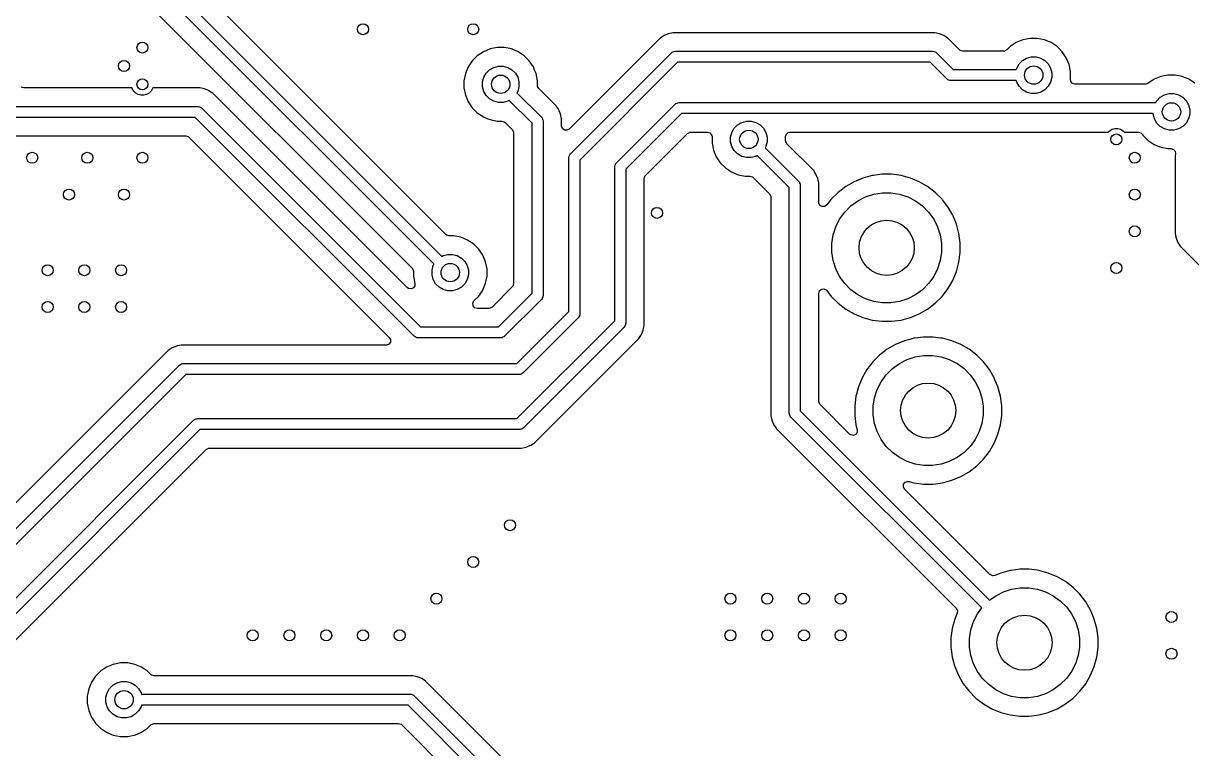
# Model space of a CAD drawing. Extents: x 103 to 241, y -131 to -73.
# Drawn here: x 182.76 to 214.55, y -118.08 to -98.34 of the extents above; entities that cross this region are included whole.
import ezdxf

# ---------------------------------------------------------------- set-up
doc = ezdxf.new("R2010")
doc.units = 0
doc.layers.add('BLACK', color=7, linetype='CONTINUOUS')

msp = doc.modelspace()

# ---------------------------------------------------------------- linework, layer by layer
at = {"layer": 'BLACK', "linetype": 'CONTINUOUS'}
for p, q in [((193.93446, -104.896592), (181.393934, -92.356066)), ((181.65, -92.187868), (194.146592, -104.68446)), ((180.994727, -92.664674), (193.338181, -105.008127)), ((194.258127, -104.088181), (186.08374, -95.913794)), ((200.085324, -98.744728), (197.612181, -101.217872)), ((200.085331, -98.744722), (200.085324, -98.744728)), ((200.19187, -98.673535), (200.085331, -98.744722)), ((200.310255, -98.624499), (200.19187, -98.673535)), ((200.310261, -98.624497), (200.310255, -98.624499)), ((200.435929, -98.5995), (200.310261, -98.624497)), ((200.435931, -98.5995), (200.435929, -98.5995)), ((207.564069, -98.5995), (200.435931, -98.5995)), ((207.564071, -98.5995), (207.564069, -98.5995)), ((207.689738, -98.624497), (207.564071, -98.5995)), ((207.689744, -98.624499), (207.689738, -98.624497)), ((207.808127, -98.673535), (207.689744, -98.624499)), ((207.914669, -98.744723), (207.808127, -98.673535)), ((207.914673, -98.744726), (207.914669, -98.744723)), ((207.914674, -98.744727), (207.914673, -98.744726)), ((208.233127, -99.063181), (207.914674, -98.744727)), ((209.95816, -98.78795), (209.776092, -98.863364)), ((209.95817, -98.787947), (209.95816, -98.78795)), ((210.151457, -98.7495), (209.95817, -98.787947)), ((210.151459, -98.7495), (210.151457, -98.7495)), ((210.348541, -98.7495), (210.151459, -98.7495)), ((210.348543, -98.7495), (210.348541, -98.7495)), ((210.541829, -98.787947), (210.348543, -98.7495)), ((210.541839, -98.78795), (210.541829, -98.787947)), ((210.723907, -98.863364), (210.541839, -98.78795)), ((195.276079, -99.113371), (195.112218, -99.22286)), ((195.276092, -99.113364), (195.276079, -99.113371)), ((195.45816, -99.03795), (195.276092, -99.113364)), ((195.45817, -99.037947), (195.45816, -99.03795)), ((195.651457, -98.9995), (195.45817, -99.037947)), ((195.651459, -98.9995), (195.651457, -98.9995)), ((195.848541, -98.9995), (195.651459, -98.9995)), ((195.848543, -98.9995), (195.848541, -98.9995)), ((196.041829, -99.037947), (195.848543, -98.9995)), ((196.041839, -99.03795), (196.041829, -99.037947)), ((196.223907, -99.113364), (196.041839, -99.03795)), ((196.22392, -99.113371), (196.223907, -99.113364)), ((196.387781, -99.22286), (196.22392, -99.113371)), ((197.643934, -101.893934), (200.393934, -99.143934)), ((200.393934, -99.143934), (200.416664, -99.125279)), ((200.416664, -99.125279), (200.454899, -99.109442)), ((200.454899, -99.109442), (200.470736, -99.102882)), ((200.470736, -99.102882), (200.5, -99.1)), ((200.5, -99.1), (207.5, -99.1)), ((207.5, -99.1), (207.529264, -99.102882)), ((207.529264, -99.102882), (207.545755, -99.109713)), ((207.545755, -99.109713), (207.583335, -99.125279)), ((207.583335, -99.125279), (207.606066, -99.143934)), ((207.606066, -99.143934), (208.062132, -99.6)), ((208.253769, -99.079815), (208.233127, -99.063181)), ((208.320808, -99.0995), (208.253769, -99.079815)), ((209.434217, -99.0995), (208.320808, -99.0995)), ((209.460576, -99.096666), (209.434217, -99.0995)), ((209.521896, -99.063182), (209.460576, -99.096666)), ((209.58592, -98.999159), (209.521896, -99.063182)), ((209.612219, -98.972859), (209.58592, -98.999159)), ((209.776079, -98.863371), (209.612219, -98.972859)), ((209.776092, -98.863364), (209.776079, -98.863371)), ((210.72392, -98.863371), (210.723907, -98.863364)), ((210.887781, -98.97286), (210.72392, -98.863371)), ((210.887785, -98.972863), (210.887781, -98.97286)), ((211.027136, -99.112214), (210.887785, -98.972863)), ((211.027139, -99.112218), (211.027136, -99.112214)), ((211.136628, -99.276079), (211.027139, -99.112218)), ((194.97286, -99.362218), (194.863371, -99.526079)), ((194.972863, -99.362214), (194.97286, -99.362218)), ((195.112214, -99.222863), (194.972863, -99.362214)), ((195.112218, -99.22286), (195.112214, -99.222863)), ((196.387785, -99.222863), (196.387781, -99.22286)), ((196.527136, -99.362214), (196.387785, -99.222863)), ((196.527139, -99.362218), (196.527136, -99.362214)), ((196.636628, -99.526079), (196.527139, -99.362218)), ((200.562132, -99.4), (197.9, -102.062132)), ((207.437868, -99.4), (200.562132, -99.4)), ((207.893934, -99.856066), (207.437868, -99.4)), ((209.78806, -99.558658), (209.853323, -99.445619)), ((209.853323, -99.445619), (209.945619, -99.353323)), ((209.945619, -99.353323), (210.058658, -99.28806)), ((210.058658, -99.28806), (210.184737, -99.254278)), ((210.184737, -99.254278), (210.315263, -99.254278)), ((210.315263, -99.254278), (210.441342, -99.28806)), ((210.441342, -99.28806), (210.554381, -99.353323)), ((210.554381, -99.353323), (210.646677, -99.445619)), ((210.646677, -99.445619), (210.71194, -99.558658)), ((211.136635, -99.276092), (211.136628, -99.276079)), ((211.212049, -99.45816), (211.136635, -99.276092)), ((211.212051, -99.458165), (211.212049, -99.45816)), ((211.212051, -99.458169), (211.212051, -99.458165)), ((211.212052, -99.45817), (211.212051, -99.458169)), ((211.2505, -99.651456), (211.212052, -99.45817)), ((194.787947, -99.70817), (194.7495, -99.901456)), ((194.78795, -99.70816), (194.787947, -99.70817)), ((194.863364, -99.526092), (194.78795, -99.70816)), ((194.863371, -99.526079), (194.863364, -99.526092)), ((195.254278, -99.934737), (195.28806, -99.808658)), ((195.28806, -99.808658), (195.353323, -99.695619)), ((195.353323, -99.695619), (195.445619, -99.603323)), ((195.445619, -99.603323), (195.558658, -99.53806)), ((195.558658, -99.53806), (195.684737, -99.504278)), ((195.684737, -99.504278), (195.815263, -99.504278)), ((195.815263, -99.504278), (195.941342, -99.53806)), ((195.941342, -99.53806), (196.054381, -99.603323)), ((196.054381, -99.603323), (196.146677, -99.695619)), ((196.146677, -99.695619), (196.21194, -99.808658)), ((196.21194, -99.808658), (196.245722, -99.934737)), ((196.636635, -99.526092), (196.636628, -99.526079)), ((196.671788, -99.610961), (196.636635, -99.526092)), ((196.712051, -99.708165), (196.671788, -99.610961)), ((196.712051, -99.708169), (196.712051, -99.708165)), ((196.712052, -99.70817), (196.712051, -99.708169)), ((196.7505, -99.901456), (196.712052, -99.70817)), ((208.062132, -99.6), (209.776983, -99.6)), ((209.776983, -99.6), (209.78806, -99.558658)), ((210.71194, -99.558658), (210.745722, -99.684737)), ((210.745722, -99.684737), (210.745722, -99.815263)), ((211.2505, -99.848543), (211.2505, -99.651456)), ((213.70816, -99.78795), (213.526092, -99.863364)), ((213.70817, -99.787947), (213.70816, -99.78795)), ((213.901457, -99.7495), (213.70817, -99.787947)), ((213.901459, -99.7495), (213.901457, -99.7495)), ((214.098541, -99.7495), (213.901459, -99.7495)), ((214.098543, -99.7495), (214.098541, -99.7495)), ((214.291829, -99.787947), (214.098543, -99.7495)), ((214.291839, -99.78795), (214.291829, -99.787947)), ((214.473907, -99.863364), (214.291839, -99.78795)), ((182.770192, -100.0995), (182.703153, -100.079815)), ((185.718735, -100.0995), (182.770192, -100.0995)), ((185.722836, -100.114805), (185.718735, -100.0995)), ((185.761994, -100.182628), (185.722836, -100.114805)), ((186.277164, -100.114805), (186.238006, -100.182628)), ((186.281265, -100.0995), (186.277164, -100.114805)), ((187.564069, -100.0995), (186.281265, -100.0995)), ((187.564071, -100.0995), (187.564069, -100.0995)), ((187.689738, -100.124497), (187.564071, -100.0995)), ((187.689744, -100.124499), (187.689738, -100.124497)), ((187.800039, -100.170185), (187.689744, -100.124499)), ((194.7495, -100.098543), (194.749499, -100.098543)), ((194.749499, -100.098543), (194.787947, -100.291829)), ((194.7495, -99.901456), (194.7495, -99.901459)), ((194.7495, -99.901459), (194.7495, -100.098541)), ((194.7495, -100.098541), (194.7495, -100.098543)), ((195.254278, -100.065263), (195.254278, -99.934737)), ((195.28806, -100.191342), (195.254278, -100.065263)), ((196.245722, -100.065263), (196.21194, -100.191342)), ((196.245722, -99.934737), (196.245722, -100.065263)), ((196.7505, -100.029191), (196.7505, -99.901456)), ((196.753334, -100.055549), (196.7505, -100.029191)), ((196.786819, -100.116872), (196.753334, -100.055549)), ((197.255272, -100.585325), (196.786819, -100.116872)), ((207.916665, -99.874721), (207.893934, -99.856066)), ((207.941952, -99.885195), (207.916665, -99.874721)), ((207.970736, -99.897118), (207.941952, -99.885195)), ((208, -99.9), (207.970736, -99.897118)), ((209.776983, -99.9), (208, -99.9)), ((209.78806, -99.941342), (209.776983, -99.9)), ((209.853323, -100.054381), (209.78806, -99.941342)), ((209.945619, -100.146677), (209.853323, -100.054381)), ((210.646677, -100.054381), (210.554381, -100.146677)), ((210.71194, -99.941342), (210.646677, -100.054381)), ((210.745722, -99.815263), (210.71194, -99.941342)), ((211.249028, -99.856853), (211.250149, -99.850308)), ((211.258972, -99.926011), (211.249028, -99.856853)), ((211.250149, -99.850308), (211.2505, -99.848543)), ((211.304727, -99.978815), (211.258972, -99.926011)), ((211.371766, -99.9985), (211.304727, -99.978815)), ((213.286608, -99.9985), (211.371766, -99.9985)), ((213.300945, -99.997668), (213.286608, -99.9985)), ((213.355883, -99.974345), (213.300945, -99.997668)), ((213.357153, -99.976245), (213.355883, -99.974345)), ((213.526079, -99.863371), (213.357153, -99.976245)), ((213.526092, -99.863364), (213.526079, -99.863371)), ((214.47392, -99.863371), (214.473907, -99.863364)), ((214.637781, -99.97286), (214.47392, -99.863371)), ((185.817372, -100.238006), (185.761994, -100.182628)), ((185.885195, -100.277164), (185.817372, -100.238006)), ((185.960842, -100.297433), (185.885195, -100.277164)), ((186.039158, -100.297433), (185.960842, -100.297433)), ((186.114805, -100.277164), (186.039158, -100.297433)), ((186.182628, -100.238006), (186.114805, -100.277164)), ((186.238006, -100.182628), (186.182628, -100.238006)), ((187.808127, -100.173535), (187.800039, -100.170185)), ((187.882141, -100.222989), (187.808127, -100.173535)), ((187.914673, -100.244726), (187.882141, -100.222989)), ((187.914674, -100.244727), (187.914673, -100.244726)), ((193.20493, -105.534984), (187.914674, -100.244727)), ((194.787947, -100.291829), (194.78795, -100.291839)), ((194.78795, -100.291839), (194.863364, -100.473907)), ((195.353323, -100.304381), (195.28806, -100.191342)), ((195.445619, -100.396677), (195.353323, -100.304381)), ((195.558658, -100.46194), (195.445619, -100.396677)), ((195.978407, -100.440539), (195.941342, -100.46194)), ((196.6, -101.062132), (195.978407, -100.440539)), ((196.21194, -100.191342), (196.190539, -100.228407)), ((196.190539, -100.228407), (196.856066, -100.893934)), ((210.058658, -100.21194), (209.945619, -100.146677)), ((210.184737, -100.245722), (210.058658, -100.21194)), ((210.315263, -100.245722), (210.184737, -100.245722)), ((210.441342, -100.21194), (210.315263, -100.245722)), ((210.554381, -100.146677), (210.441342, -100.21194)), ((213.572504, -100.499), (213.603323, -100.445619)), ((213.603323, -100.445619), (213.695619, -100.353323)), ((213.695619, -100.353323), (213.808658, -100.28806)), ((213.808658, -100.28806), (213.934737, -100.254278)), ((213.934737, -100.254278), (214.065263, -100.254278)), ((214.065263, -100.254278), (214.191342, -100.28806)), ((214.191342, -100.28806), (214.304381, -100.353323)), ((214.304381, -100.353323), (214.396677, -100.445619)), ((214.396677, -100.445619), (214.46194, -100.558658)), ((159, -100.6), (187.5, -100.6)), ((187.5, -100.6), (187.529264, -100.602882)), ((187.529264, -100.602882), (187.551661, -100.612159)), ((187.551661, -100.612159), (187.583335, -100.625279)), ((187.583335, -100.625279), (187.606066, -100.643934)), ((187.606066, -100.643934), (193.562132, -106.6)), ((194.863364, -100.473907), (194.863371, -100.47392)), ((194.863371, -100.47392), (194.97286, -100.637781)), ((194.97286, -100.637781), (194.972863, -100.637785)), ((194.972863, -100.637785), (195.112214, -100.777136)), ((195.684737, -100.495722), (195.558658, -100.46194)), ((195.815263, -100.495722), (195.684737, -100.495722)), ((195.941342, -100.46194), (195.815263, -100.495722)), ((197.255278, -100.585332), (197.255272, -100.585325)), ((197.319254, -100.681081), (197.255278, -100.585332)), ((197.326466, -100.691874), (197.319254, -100.681081)), ((197.336039, -100.714985), (197.326466, -100.691874)), ((197.339301, -100.722861), (197.336039, -100.714985)), ((197.371918, -100.801607), (197.339301, -100.722861)), ((198.893934, -102.143934), (200.494934, -100.542934)), ((200.494934, -100.542934), (200.517665, -100.524279)), ((200.517665, -100.524279), (200.549339, -100.511159)), ((200.549339, -100.511159), (200.571736, -100.501882)), ((200.571736, -100.501882), (200.601, -100.499)), ((200.601, -100.499), (213.572504, -100.499)), ((214.46194, -100.558658), (214.495722, -100.684737)), ((214.495722, -100.684737), (214.495722, -100.815263)), ((187.437868, -100.9), (159.062132, -100.9)), ((193.393934, -106.856066), (187.437868, -100.9)), ((195.112214, -100.777136), (195.112218, -100.777139)), ((195.112218, -100.777139), (195.276079, -100.886628)), ((195.276079, -100.886628), (195.276092, -100.886635)), ((195.276092, -100.886635), (195.395105, -100.935931)), ((195.395105, -100.935931), (195.458165, -100.962051)), ((195.458165, -100.962051), (195.458169, -100.962051)), ((195.458169, -100.962051), (195.45817, -100.962052)), ((195.45817, -100.962052), (195.651456, -101.0005)), ((195.651456, -101.0005), (195.651459, -101.0005)), ((195.651459, -101.0005), (195.779192, -101.0005)), ((195.779192, -101.0005), (195.846231, -101.020185)), ((195.846231, -101.020185), (195.866873, -101.036819)), ((195.866873, -101.036819), (196.063181, -101.233127)), ((196.6, -105.687868), (196.6, -101.062132)), ((196.856066, -100.893934), (196.874721, -100.916665)), ((196.874721, -100.916665), (196.88784, -100.948339)), ((196.88784, -100.948339), (196.897118, -100.970736)), ((196.897118, -100.970736), (196.9, -101)), ((196.9, -101), (196.9, -105.75)), ((197.375501, -100.810256), (197.371918, -100.801607)), ((197.375501, -100.81026), (197.375501, -100.810256)), ((197.375502, -100.810261), (197.375501, -100.81026)), ((197.4005, -100.935928), (197.375502, -100.810261)), ((197.4005, -101.130191), (197.4005, -100.935928)), ((200.663132, -100.799), (199.15, -102.312132)), ((213.504278, -100.799), (200.663132, -100.799)), ((202.195619, -101.103323), (202.308658, -101.03806)), ((202.308658, -101.03806), (202.434737, -101.004278)), ((202.434737, -101.004278), (202.565263, -101.004278)), ((202.565263, -101.004278), (202.691342, -101.03806)), ((202.691342, -101.03806), (202.804381, -101.103323)), ((213.504278, -100.815263), (213.504278, -100.799)), ((213.53806, -100.941342), (213.504278, -100.815263)), ((213.603323, -101.054381), (213.53806, -100.941342)), ((213.695619, -101.146677), (213.603323, -101.054381)), ((214.396677, -101.054381), (214.304381, -101.146677)), ((214.46194, -100.941342), (214.396677, -101.054381)), ((214.495722, -100.815263), (214.46194, -100.941342)), ((180.788125, -101.4005), (187.179192, -101.4005)), ((187.179192, -101.4005), (187.246231, -101.420185)), ((196.063181, -101.233127), (196.096666, -101.29445)), ((196.096666, -101.29445), (196.0995, -101.320808)), ((196.0995, -101.320808), (196.0995, -105.429192)), ((197.400816, -101.139037), (197.4005, -101.130191)), ((197.425233, -101.204501), (197.400816, -101.139037)), ((197.481166, -101.246373), (197.425233, -101.204501)), ((197.550858, -101.251357), (197.481166, -101.246373)), ((197.612181, -101.217872), (197.550858, -101.251357)), ((199.686819, -102.483127), (200.834127, -101.335819)), ((200.834127, -101.335819), (200.89545, -101.302334)), ((200.89545, -101.302334), (200.921808, -101.2995)), ((200.921808, -101.2995), (201.3755, -101.2995)), ((201.3755, -101.2995), (201.442539, -101.319185)), ((201.442539, -101.319185), (201.488294, -101.371989)), ((201.488294, -101.371989), (201.4995, -101.4235)), ((202.004278, -101.434737), (202.03806, -101.308658)), ((202.03806, -101.308658), (202.103323, -101.195619)), ((202.103323, -101.195619), (202.195619, -101.103323)), ((202.804381, -101.103323), (202.896677, -101.195619)), ((202.896677, -101.195619), (202.96194, -101.308658)), ((202.96194, -101.308658), (202.995722, -101.434737)), ((203.5005, -101.4235), (203.520185, -101.356461)), ((203.520185, -101.356461), (203.572989, -101.310706)), ((203.572989, -101.310706), (203.6245, -101.2995)), ((203.6245, -101.2995), (212.279866, -101.2995)), ((212.279866, -101.2995), (212.317372, -101.261994)), ((212.317372, -101.261994), (212.385195, -101.222836)), ((212.385195, -101.222836), (212.460842, -101.202567)), ((212.460842, -101.202567), (212.539158, -101.202567)), ((212.539158, -101.202567), (212.614805, -101.222836)), ((212.614805, -101.222836), (212.682628, -101.261994)), ((212.682628, -101.261994), (212.720134, -101.2995)), ((212.720134, -101.2995), (213.097593, -101.2995)), ((213.097593, -101.2995), (213.164632, -101.319185)), ((213.164632, -101.319185), (213.200695, -101.354609)), ((213.200695, -101.354609), (213.22286, -101.387781)), ((213.22286, -101.387781), (213.222863, -101.387785)), ((213.222863, -101.387785), (213.362214, -101.527136)), ((213.808658, -101.21194), (213.695619, -101.146677)), ((213.934737, -101.245722), (213.808658, -101.21194)), ((214.065263, -101.245722), (213.934737, -101.245722)), ((214.191342, -101.21194), (214.065263, -101.245722)), ((214.304381, -101.146677), (214.191342, -101.21194)), ((187.246231, -101.420185), (187.266873, -101.436819)), ((187.266873, -101.436819), (192.717873, -106.887819)), ((201.4995, -101.598543), (201.499499, -101.598543)), ((201.499499, -101.598543), (201.537947, -101.791829)), ((201.4995, -101.4235), (201.4995, -101.598541)), ((201.4995, -101.598541), (201.4995, -101.598543)), ((202.004278, -101.565263), (202.004278, -101.434737)), ((202.03806, -101.691342), (202.004278, -101.565263)), ((202.103323, -101.804381), (202.03806, -101.691342)), ((202.96194, -101.691342), (202.940539, -101.728407)), ((202.995722, -101.565263), (202.96194, -101.691342)), ((202.995722, -101.434737), (202.995722, -101.565263)), ((203.5005, -101.529191), (203.5005, -101.4235)), ((203.503334, -101.555549), (203.5005, -101.529191)), ((203.504631, -101.557925), (203.503334, -101.555549)), ((203.505523, -101.564126), (203.504631, -101.557925)), ((203.522115, -101.589944), (203.505523, -101.564126)), ((203.536819, -101.616872), (203.522115, -101.589944)), ((204.255272, -102.335325), (203.536819, -101.616872)), ((213.362214, -101.527136), (213.362218, -101.527139)), ((213.362218, -101.527139), (213.526079, -101.636628)), ((213.526079, -101.636628), (213.526092, -101.636635)), ((213.526092, -101.636635), (213.633763, -101.681233)), ((213.633763, -101.681233), (213.708165, -101.712051)), ((213.708165, -101.712051), (213.708169, -101.712051)), ((213.708169, -101.712051), (213.70817, -101.712052)), ((213.70817, -101.712052), (213.901456, -101.7505)), ((197.6, -102), (197.602882, -101.970736)), ((197.6, -106.187868), (197.6, -102)), ((197.602882, -101.970736), (197.6173, -101.935928)), ((197.6173, -101.935928), (197.625279, -101.916665)), ((197.625279, -101.916665), (197.643934, -101.893934)), ((201.537947, -101.791829), (201.53795, -101.791839)), ((201.53795, -101.791839), (201.613364, -101.973907)), ((201.613364, -101.973907), (201.613371, -101.97392)), ((201.613371, -101.97392), (201.72286, -102.137781)), ((202.195619, -101.896677), (202.103323, -101.804381)), ((202.308658, -101.96194), (202.195619, -101.896677)), ((202.434737, -101.995722), (202.308658, -101.96194)), ((202.565263, -101.995722), (202.434737, -101.995722)), ((202.691342, -101.96194), (202.565263, -101.995722)), ((202.728407, -101.940539), (202.691342, -101.96194)), ((203.6, -102.812132), (202.728407, -101.940539)), ((202.940539, -101.728407), (203.856066, -102.643934)), ((213.901456, -101.7505), (213.98529, -101.7505)), ((213.98529, -101.7505), (214.052329, -101.770185)), ((214.052329, -101.770185), (214.098084, -101.822989)), ((214.098084, -101.822989), (214.108028, -101.892147)), ((214.106907, -101.898692), (214.0995, -101.935928)), ((214.0995, -101.935928), (214.0995, -104.064071)), ((214.108028, -101.892147), (214.106907, -101.898692)), ((197.9, -102.062132), (197.9, -106.25)), ((198.85, -102.25), (198.852882, -102.220736)), ((198.85, -106.437868), (198.85, -102.25)), ((198.852882, -102.220736), (198.868667, -102.182628)), ((198.868667, -102.182628), (198.875279, -102.166665)), ((198.875279, -102.166665), (198.893934, -102.143934)), ((199.15, -102.312132), (199.15, -106.5)), ((201.72286, -102.137781), (201.722863, -102.137785)), ((201.722863, -102.137785), (201.862214, -102.277136)), ((201.862214, -102.277136), (201.862218, -102.277139)), ((201.862218, -102.277139), (202.026079, -102.386628)), ((204.255278, -102.335332), (204.255272, -102.335325)), ((204.297509, -102.398536), (204.255278, -102.335332)), ((199.6505, -102.570808), (199.670185, -102.503769)), ((199.6505, -106.564069), (199.6505, -102.570808)), ((199.670185, -102.503769), (199.686819, -102.483127)), ((202.026079, -102.386628), (202.026092, -102.386635)), ((202.026092, -102.386635), (202.164494, -102.443962)), ((202.164494, -102.443962), (202.208165, -102.462051)), ((202.208165, -102.462051), (202.208169, -102.462051)), ((202.208169, -102.462051), (202.20817, -102.462052)), ((202.20817, -102.462052), (202.401456, -102.5005)), ((202.401456, -102.5005), (202.401459, -102.5005)), ((202.401459, -102.5005), (202.529192, -102.5005)), ((202.529192, -102.5005), (202.596231, -102.520185)), ((202.596231, -102.520185), (202.616873, -102.536819)), ((202.616873, -102.536819), (203.063181, -102.983127)), ((203.856066, -102.643934), (203.874721, -102.666665)), ((203.874721, -102.666665), (203.878541, -102.675888)), ((204.29751, -102.398538), (204.297509, -102.398536)), ((204.297511, -102.39854), (204.29751, -102.398538)), ((204.326465, -102.441873), (204.297511, -102.39854)), ((204.375501, -102.560256), (204.326465, -102.441873)), ((204.375501, -102.56026), (204.375501, -102.560256)), ((204.375502, -102.560261), (204.375501, -102.56026)), ((204.4005, -102.685928), (204.375502, -102.560261)), ((205.363299, -102.651958), (205.136196, -102.783075)), ((205.363309, -102.651953), (205.363299, -102.651958)), ((205.605571, -102.551605), (205.363309, -102.651953)), ((205.605581, -102.551602), (205.605571, -102.551605)), ((205.660752, -102.536819), (205.605581, -102.551602)), ((205.858884, -102.48373), (205.660752, -102.536819)), ((205.887772, -102.479926), (205.858884, -102.48373)), ((206.118872, -102.4495), (205.887772, -102.479926)), ((206.11888, -102.4495), (206.118872, -102.4495)), ((206.38112, -102.4495), (206.11888, -102.4495)), ((206.381127, -102.4495), (206.38112, -102.4495)), ((206.583339, -102.476123), (206.381127, -102.4495)), ((206.641116, -102.48373), (206.583339, -102.476123)), ((206.894419, -102.551602), (206.641116, -102.48373)), ((206.894421, -102.551603), (206.894419, -102.551602)), ((206.894428, -102.551605), (206.894421, -102.551603)), ((207.13669, -102.651953), (206.894428, -102.551605)), ((207.1367, -102.651958), (207.13669, -102.651953)), ((207.363803, -102.783075), (207.1367, -102.651958)), ((203.063181, -102.983127), (203.096666, -103.04445)), ((203.6, -108.95), (203.6, -102.812132)), ((203.878541, -102.675888), (203.897118, -102.720736)), ((203.897118, -102.720736), (203.9, -102.75)), ((203.9, -102.75), (203.9, -108.887868)), ((204.4005, -103.208842), (204.4005, -102.685928)), ((204.928148, -102.942718), (204.742718, -103.128148)), ((205.136196, -102.783075), (204.928148, -102.942718)), ((205.675975, -103.064181), (205.899832, -102.991445)), ((205.899832, -102.991445), (206.132311, -102.954624)), ((206.132311, -102.954624), (206.367689, -102.954624)), ((206.367689, -102.954624), (206.600168, -102.991445)), ((206.600168, -102.991445), (206.824025, -103.064181)), ((207.571851, -102.942718), (207.363803, -102.783075)), ((207.57186, -102.942726), (207.571851, -102.942718)), ((207.757274, -103.12814), (207.57186, -102.942726)), ((203.096666, -103.04445), (203.0995, -103.070808)), ((203.0995, -103.070808), (203.0995, -109.014069)), ((204.403029, -103.233755), (204.4005, -103.208842)), ((204.435781, -103.295473), (204.403029, -103.233755)), ((204.496701, -103.329686), (204.435781, -103.295473)), ((204.622875, -103.284329), (204.566447, -103.325532)), ((204.742718, -103.128148), (204.622875, -103.284329)), ((205.109391, -103.475828), (205.275828, -103.309391)), ((205.275828, -103.309391), (205.466252, -103.17104)), ((205.466252, -103.17104), (205.675975, -103.064181)), ((206.824025, -103.064181), (207.033748, -103.17104)), ((207.033748, -103.17104), (207.224172, -103.309391)), ((207.224172, -103.309391), (207.390609, -103.475828)), ((207.757281, -103.128148), (207.757274, -103.12814)), ((207.757282, -103.128149), (207.757281, -103.128148)), ((207.771953, -103.147269), (207.757282, -103.128149)), ((207.916924, -103.336196), (207.771953, -103.147269)), ((204.566447, -103.325532), (204.496701, -103.329686)), ((204.97104, -103.666252), (205.109391, -103.475828)), ((207.390609, -103.475828), (207.52896, -103.666252)), ((208.048041, -103.563299), (207.916924, -103.336196)), ((208.048046, -103.563309), (208.048041, -103.563299)), ((208.148394, -103.805571), (208.048046, -103.563309)), ((204.791445, -104.099832), (204.864181, -103.875975)), ((204.864181, -103.875975), (204.97104, -103.666252)), ((207.52896, -103.666252), (207.635819, -103.875975)), ((207.635819, -103.875975), (207.708555, -104.099832)), ((208.148398, -103.805581), (208.148394, -103.805571)), ((208.21627, -104.058884), (208.148398, -103.805581)), ((194.278769, -104.104815), (194.258127, -104.088181)), ((194.345808, -104.1245), (194.278769, -104.104815)), ((194.473541, -104.1245), (194.345808, -104.1245)), ((194.473543, -104.1245), (194.473541, -104.1245)), ((194.666829, -104.162947), (194.473543, -104.1245)), ((194.666839, -104.16295), (194.666829, -104.162947)), ((194.848907, -104.238364), (194.666839, -104.16295)), ((194.84892, -104.238371), (194.848907, -104.238364)), ((195.012781, -104.34786), (194.84892, -104.238371)), ((204.754624, -104.332311), (204.791445, -104.099832)), ((207.708555, -104.099832), (207.745376, -104.332311)), ((208.2505, -104.31888), (208.21627, -104.058884)), ((214.0995, -104.064071), (214.119169, -104.162949)), ((214.119169, -104.162949), (214.119169, -104.16295)), ((214.119169, -104.16295), (214.124497, -104.189737)), ((214.124497, -104.189737), (214.124499, -104.189744)), ((214.124499, -104.189744), (214.166786, -104.291835)), ((195.012785, -104.347863), (195.012781, -104.34786)), ((195.152136, -104.487214), (195.012785, -104.347863)), ((195.152139, -104.487218), (195.152136, -104.487214)), ((195.261628, -104.651079), (195.152139, -104.487218)), ((204.754624, -104.567689), (204.754624, -104.332311)), ((204.791445, -104.800168), (204.754624, -104.567689)), ((207.745376, -104.567689), (207.708555, -104.800168)), ((207.745376, -104.332311), (207.745376, -104.567689)), ((208.2505, -104.58112), (208.2505, -104.31888)), ((214.166786, -104.291835), (214.173535, -104.308127)), ((214.173535, -104.308127), (214.217418, -104.373803)), ((214.217418, -104.373803), (214.244726, -104.414673)), ((214.244726, -104.414673), (215.835327, -106.005274)), ((193.91306, -104.933658), (193.93446, -104.896592)), ((194.146592, -104.68446), (194.183658, -104.66306)), ((194.183658, -104.66306), (194.309737, -104.629278)), ((194.309737, -104.629278), (194.440263, -104.629278)), ((194.440263, -104.629278), (194.566342, -104.66306)), ((194.566342, -104.66306), (194.679381, -104.728323)), ((194.679381, -104.728323), (194.771677, -104.820619)), ((194.771677, -104.820619), (194.83694, -104.933658)), ((195.261635, -104.651092), (195.261628, -104.651079)), ((195.335663, -104.829815), (195.261635, -104.651092)), ((195.337051, -104.833165), (195.335663, -104.829815)), ((195.337051, -104.833169), (195.337051, -104.833165)), ((195.337052, -104.83317), (195.337051, -104.833169)), ((195.3755, -105.026456), (195.337052, -104.83317)), ((204.864181, -105.024025), (204.791445, -104.800168)), ((207.708555, -104.800168), (207.635819, -105.024025)), ((208.148398, -105.094419), (208.21627, -104.841116)), ((208.21627, -104.841116), (208.2505, -104.58112)), ((193.338181, -105.008127), (193.371666, -105.06945)), ((193.371666, -105.06945), (193.3745, -105.095808)), ((193.3745, -105.095808), (193.3745, -105.223541)), ((193.879278, -105.059737), (193.91306, -104.933658)), ((193.879278, -105.190263), (193.879278, -105.059737)), ((193.91306, -105.316342), (193.879278, -105.190263)), ((194.83694, -104.933658), (194.870722, -105.059737)), ((194.870722, -105.190263), (194.83694, -105.316342)), ((194.870722, -105.059737), (194.870722, -105.190263)), ((195.3755, -105.223543), (195.3755, -105.026456)), ((204.97104, -105.233748), (204.864181, -105.024025)), ((207.635819, -105.024025), (207.52896, -105.233748)), ((208.048043, -105.336697), (208.148398, -105.094419)), ((193.411832, -105.481396), (193.374474, -105.540439)), ((193.3745, -105.223543), (193.374499, -105.223543)), ((193.374499, -105.223543), (193.414137, -105.422809)), ((193.3745, -105.223541), (193.3745, -105.223543)), ((193.414137, -105.422809), (193.411421, -105.423349)), ((193.411421, -105.423349), (193.411832, -105.481396)), ((193.978323, -105.429381), (193.91306, -105.316342)), ((194.070619, -105.521677), (193.978323, -105.429381)), ((194.183658, -105.58694), (194.070619, -105.521677)), ((194.679381, -105.521677), (194.566342, -105.58694)), ((194.771677, -105.429381), (194.679381, -105.521677)), ((194.83694, -105.316342), (194.771677, -105.429381)), ((195.272228, -105.573334), (195.290512, -105.529191)), ((195.290512, -105.529191), (195.337051, -105.416835)), ((195.337051, -105.416835), (195.352993, -105.33669)), ((195.352993, -105.33669), (195.3755, -105.223543)), ((196.063181, -105.516873), (195.516873, -106.063181)), ((196.079815, -105.496231), (196.063181, -105.516873)), ((196.0995, -105.429192), (196.079815, -105.496231)), ((205.109391, -105.424172), (204.97104, -105.233748)), ((205.275828, -105.590609), (205.109391, -105.424172)), ((207.390609, -105.424172), (207.224172, -105.590609)), ((207.52896, -105.233748), (207.390609, -105.424172)), ((207.916924, -105.563803), (208.048043, -105.336697)), ((193.241899, -105.560459), (193.20493, -105.534984)), ((193.311126, -105.569913), (193.241899, -105.560459)), ((193.374474, -105.540439), (193.311126, -105.569913)), ((194.309737, -105.620722), (194.183658, -105.58694)), ((194.440263, -105.620722), (194.309737, -105.620722)), ((194.566342, -105.58694), (194.440263, -105.620722)), ((195.027103, -105.887819), (195.152136, -105.762785)), ((195.152136, -105.762785), (195.152139, -105.762782)), ((195.152139, -105.762782), (195.261632, -105.598914)), ((195.261632, -105.598914), (195.272228, -105.573334)), ((195.687868, -106.6), (196.6, -105.687868)), ((196.874721, -105.833335), (196.856066, -105.856066)), ((196.894371, -105.785896), (196.874721, -105.833335)), ((196.897118, -105.779264), (196.894371, -105.785896)), ((196.9, -105.75), (196.897118, -105.779264)), ((204.4005, -105.691157), (204.420185, -105.624118)), ((204.4005, -108.629192), (204.4005, -105.691157)), ((204.420185, -105.624118), (204.472989, -105.578363)), ((204.472989, -105.578363), (204.542147, -105.568419)), ((204.542147, -105.568419), (204.605703, -105.597444)), ((204.605703, -105.597444), (204.622875, -105.61567)), ((204.622875, -105.61567), (204.742718, -105.771851)), ((204.742718, -105.771851), (204.742726, -105.77186)), ((204.742726, -105.77186), (204.92814, -105.957274)), ((205.466252, -105.72896), (205.275828, -105.590609)), ((205.675975, -105.835819), (205.466252, -105.72896)), ((205.899832, -105.908555), (205.675975, -105.835819)), ((206.824025, -105.835819), (206.600168, -105.908555)), ((207.033748, -105.72896), (206.824025, -105.835819)), ((207.224172, -105.590609), (207.033748, -105.72896)), ((207.57186, -105.957274), (207.757274, -105.77186)), ((207.757274, -105.77186), (207.757277, -105.771855)), ((207.757277, -105.771855), (207.757282, -105.771851)), ((207.757282, -105.771851), (207.916924, -105.563803)), ((194.992046, -105.957853), (195.021071, -105.894297)), ((195.00199, -106.027011), (194.992046, -105.957853)), ((195.047745, -106.079815), (195.00199, -106.027011)), ((195.021071, -105.894297), (195.027103, -105.887819)), ((195.114784, -106.0995), (195.047745, -106.079815)), ((195.429192, -106.0995), (195.114784, -106.0995)), ((195.45555, -106.096666), (195.429192, -106.0995)), ((195.516873, -106.063181), (195.45555, -106.096666)), ((196.856066, -105.856066), (195.856066, -106.856066)), ((204.92814, -105.957274), (204.928148, -105.957281)), ((204.928148, -105.957281), (205.136196, -106.116924)), ((205.136196, -106.116924), (205.363299, -106.248041)), ((206.132311, -105.945376), (205.899832, -105.908555)), ((206.367689, -105.945376), (206.132311, -105.945376)), ((206.600168, -105.908555), (206.367689, -105.945376)), ((207.136697, -106.248043), (207.363803, -106.116924)), ((207.363803, -106.116924), (207.571851, -105.957282)), ((207.571851, -105.957282), (207.571855, -105.957277)), ((207.571855, -105.957277), (207.57186, -105.957274)), ((196.187868, -107.6), (197.6, -106.187868)), ((196.187868, -109.1), (198.85, -106.437868)), ((197.856066, -106.356066), (196.356066, -107.856066)), ((197.874721, -106.333336), (197.856066, -106.356066)), ((197.897118, -106.279263), (197.874721, -106.333336)), ((197.9, -106.25), (197.897118, -106.279263)), ((205.363299, -106.248041), (205.363309, -106.248046)), ((205.363309, -106.248046), (205.605571, -106.348394)), ((205.605571, -106.348394), (205.605581, -106.348398)), ((205.605581, -106.348398), (205.858884, -106.41627)), ((205.858884, -106.41627), (206.11888, -106.4505)), ((206.11888, -106.4505), (206.118887, -106.4505)), ((206.118887, -106.4505), (206.381113, -106.4505)), ((206.381113, -106.4505), (206.38112, -106.4505)), ((206.38112, -106.4505), (206.641116, -106.41627)), ((206.641116, -106.41627), (206.894419, -106.348398)), ((206.894419, -106.348398), (207.136697, -106.248043)), ((193.562132, -106.6), (195.687868, -106.6)), ((199.106066, -106.606066), (196.356066, -109.356066)), ((199.124721, -106.583336), (199.106066, -106.606066)), ((199.14272, -106.539881), (199.124721, -106.583336)), ((199.147118, -106.529264), (199.14272, -106.539881)), ((199.15, -106.5), (199.147118, -106.529264)), ((199.576465, -106.808127), (199.625501, -106.689744)), ((199.625501, -106.689744), (199.626258, -106.685938)), ((199.626258, -106.685938), (199.626261, -106.685938)), ((199.626261, -106.68592), (199.6505, -106.564069)), ((199.626261, -106.685938), (199.626261, -106.68592)), ((186.930604, -107.123435), (186.925255, -107.124499)), ((186.946803, -107.120213), (186.930604, -107.123435)), ((186.95928, -107.117731), (186.946803, -107.120213)), ((187.050929, -107.0995), (186.95928, -107.117731)), ((192.630192, -107.0995), (187.050929, -107.0995)), ((192.639038, -107.099184), (192.630192, -107.0995)), ((192.704502, -107.074767), (192.639038, -107.099184)), ((192.746374, -107.018834), (192.704502, -107.074767)), ((192.717873, -106.887819), (192.751358, -106.949142)), ((192.751358, -106.949142), (192.746374, -107.018834)), ((193.416664, -106.874721), (193.393934, -106.856066)), ((193.454899, -106.890557), (193.416664, -106.874721)), ((193.470736, -106.897118), (193.454899, -106.890557)), ((193.5, -106.9), (193.470736, -106.897118)), ((195.75, -106.9), (193.5, -106.9)), ((195.779264, -106.897118), (195.75, -106.9)), ((195.808048, -106.885195), (195.779264, -106.897118)), ((195.833335, -106.874721), (195.808048, -106.885195)), ((195.856066, -106.856066), (195.833335, -106.874721)), ((196.664669, -109.755277), (199.505276, -106.91467)), ((199.505276, -106.91467), (199.576465, -106.808127)), ((206.493299, -107.081958), (206.266196, -107.213075)), ((206.493309, -107.081953), (206.493299, -107.081958)), ((206.735571, -106.981605), (206.493309, -107.081953)), ((206.735581, -106.981602), (206.735571, -106.981605)), ((206.881509, -106.942501), (206.735581, -106.981602)), ((206.988884, -106.91373), (206.881509, -106.942501)), ((207.017772, -106.909926), (206.988884, -106.91373)), ((207.248872, -106.8795), (207.017772, -106.909926)), ((207.24888, -106.8795), (207.248872, -106.8795)), ((207.51112, -106.8795), (207.24888, -106.8795)), ((207.511127, -106.8795), (207.51112, -106.8795)), ((207.713339, -106.906123), (207.511127, -106.8795)), ((207.771116, -106.91373), (207.713339, -106.906123)), ((208.024419, -106.981602), (207.771116, -106.91373)), ((208.024421, -106.981603), (208.024419, -106.981602)), ((208.024428, -106.981605), (208.024421, -106.981603)), ((208.26669, -107.081953), (208.024428, -106.981605)), ((208.2667, -107.081958), (208.26669, -107.081953)), ((208.493803, -107.213075), (208.2667, -107.081958)), ((186.700327, -107.244726), (172.029041, -121.916011)), ((186.700331, -107.244723), (186.700327, -107.244726)), ((186.806866, -107.173538), (186.700331, -107.244723)), ((186.806875, -107.173533), (186.806866, -107.173538)), ((186.925255, -107.124499), (186.806875, -107.173533)), ((206.058148, -107.372718), (205.872718, -107.558148)), ((206.266196, -107.213075), (206.058148, -107.372718)), ((206.805975, -107.494181), (207.029832, -107.421445)), ((207.029832, -107.421445), (207.262311, -107.384624)), ((207.262311, -107.384624), (207.497689, -107.384624)), ((207.497689, -107.384624), (207.730168, -107.421445)), ((207.730168, -107.421445), (207.954025, -107.494181)), ((208.701851, -107.372718), (208.493803, -107.213075)), ((208.70186, -107.372726), (208.701851, -107.372718)), ((208.887274, -107.55814), (208.70186, -107.372726)), ((172.084763, -122.568104), (187.008934, -107.643934)), ((187.008934, -107.643934), (187.031665, -107.625279)), ((187.031665, -107.625279), (187.063339, -107.612159)), ((187.063339, -107.612159), (187.085736, -107.602882)), ((187.085736, -107.602882), (187.115, -107.6)), ((187.115, -107.6), (196.187868, -107.6)), ((205.872718, -107.558148), (205.713075, -107.766196)), ((206.239391, -107.905828), (206.405828, -107.739391)), ((206.405828, -107.739391), (206.596252, -107.60104)), ((206.596252, -107.60104), (206.805975, -107.494181)), ((207.954025, -107.494181), (208.163748, -107.60104)), ((208.163748, -107.60104), (208.354172, -107.739391)), ((208.354172, -107.739391), (208.520609, -107.905828)), ((208.887281, -107.558148), (208.887274, -107.55814)), ((209.046924, -107.766196), (208.887281, -107.558148)), ((187.177132, -107.9), (172.296895, -122.780236)), ((196.25, -107.9), (187.177132, -107.9)), ((196.279264, -107.897118), (196.25, -107.9)), ((196.308048, -107.885195), (196.279264, -107.897118)), ((196.333335, -107.874721), (196.308048, -107.885195)), ((196.356066, -107.856066), (196.333335, -107.874721)), ((205.581953, -107.993309), (205.481605, -108.235571)), ((205.581958, -107.993299), (205.581953, -107.993309)), ((205.713075, -107.766196), (205.581958, -107.993299)), ((206.10104, -108.096252), (206.239391, -107.905828)), ((208.520609, -107.905828), (208.65896, -108.096252)), ((209.140321, -107.927966), (209.046924, -107.766196)), ((209.178043, -107.993303), (209.140321, -107.927966)), ((209.197263, -108.039704), (209.178043, -107.993303)), ((209.239835, -108.142483), (209.197263, -108.039704)), ((205.481602, -108.235581), (205.427374, -108.437966)), ((205.481605, -108.235571), (205.481602, -108.235581)), ((205.921445, -108.529832), (205.994181, -108.305975)), ((205.994181, -108.305975), (206.10104, -108.096252)), ((208.65896, -108.096252), (208.765819, -108.305975)), ((208.765819, -108.305975), (208.838555, -108.529832)), ((209.278398, -108.235581), (209.239835, -108.142483)), ((209.34627, -108.488884), (209.278398, -108.235581)), ((204.403334, -108.65555), (204.4005, -108.629192)), ((204.436819, -108.716873), (204.403334, -108.65555)), ((205.41373, -108.488885), (205.3795, -108.748872)), ((205.427374, -108.437966), (205.41373, -108.488885)), ((205.884624, -108.762311), (205.921445, -108.529832)), ((208.838555, -108.529832), (208.875376, -108.762311)), ((209.3805, -108.74888), (209.34627, -108.488884)), ((203.0995, -109.014071), (203.099499, -109.014071)), ((203.099499, -109.014071), (203.124062, -109.137549)), ((203.0995, -109.014069), (203.0995, -109.014071)), ((203.602882, -108.979264), (203.6, -108.95)), ((203.612159, -109.001661), (203.602882, -108.979264)), ((203.625279, -109.033335), (203.612159, -109.001661)), ((203.9, -108.887868), (209.052294, -114.040162)), ((205.241206, -109.52126), (204.436819, -108.716873)), ((205.3795, -108.748872), (205.3795, -109.011127)), ((205.3795, -109.011127), (205.41373, -109.271115)), ((205.884624, -108.997689), (205.884624, -108.762311)), ((205.921445, -109.230168), (205.884624, -108.997689)), ((208.875376, -108.997689), (208.838555, -109.230168)), ((208.875376, -108.762311), (208.875376, -108.997689)), ((209.34627, -109.271116), (209.3805, -109.01112)), ((209.3805, -109.01112), (209.3805, -108.74888)), ((179.183934, -117.353934), (187.393934, -109.143934)), ((187.393934, -109.143934), (187.416664, -109.125279)), ((187.416664, -109.125279), (187.454899, -109.109442)), ((187.454899, -109.109442), (187.470736, -109.102882)), ((187.470736, -109.102882), (187.5, -109.1)), ((187.5, -109.1), (196.187868, -109.1)), ((203.124062, -109.137549), (203.124498, -109.13974)), ((203.124498, -109.13974), (203.124499, -109.139745)), ((203.124499, -109.139745), (203.170648, -109.251157)), ((203.170648, -109.251157), (203.173535, -109.258127)), ((203.173535, -109.258127), (203.239632, -109.357049)), ((203.643934, -109.056066), (203.625279, -109.033335)), ((208.840162, -114.252294), (203.643934, -109.056066)), ((205.41373, -109.271115), (205.448662, -109.401486)), ((205.994181, -109.454025), (205.921445, -109.230168)), ((208.838555, -109.230168), (208.765819, -109.454025)), ((209.278398, -109.524419), (209.34627, -109.271116)), ((187.562132, -109.4), (179.44, -117.522132)), ((196.25, -109.4), (187.562132, -109.4)), ((196.279264, -109.397118), (196.25, -109.4)), ((196.301661, -109.38784), (196.279264, -109.397118)), ((196.333335, -109.374721), (196.301661, -109.38784)), ((196.356066, -109.356066), (196.333335, -109.374721)), ((203.239632, -109.357049), (203.244726, -109.364673)), ((203.244726, -109.364673), (203.244727, -109.364674)), ((203.244727, -109.364674), (208.140851, -114.260797)), ((205.274705, -109.545115), (205.241206, -109.52126)), ((205.343607, -109.556702), (205.274705, -109.545115)), ((205.407836, -109.529198), (205.343607, -109.556702)), ((205.446999, -109.471336), (205.407836, -109.529198)), ((205.448662, -109.401486), (205.446999, -109.471336)), ((206.10104, -109.663748), (205.994181, -109.454025)), ((206.239391, -109.854172), (206.10104, -109.663748)), ((208.65896, -109.663748), (208.520609, -109.854172)), ((208.765819, -109.454025), (208.65896, -109.663748)), ((209.191392, -109.734471), (209.241556, -109.613364)), ((209.241556, -109.613364), (209.278398, -109.524419)), ((180.821403, -116.848543), (187.733127, -109.936819)), ((187.733127, -109.936819), (187.79445, -109.903334)), ((187.79445, -109.903334), (187.820808, -109.9005)), ((187.820808, -109.9005), (196.314071, -109.9005)), ((196.314071, -109.9005), (196.398615, -109.883682)), ((196.398615, -109.883682), (196.439744, -109.875501)), ((196.439744, -109.875501), (196.558127, -109.826465)), ((196.558127, -109.826465), (196.571245, -109.8177)), ((196.571245, -109.8177), (196.664669, -109.755277)), ((206.405828, -110.020609), (206.239391, -109.854172)), ((208.520609, -109.854172), (208.354172, -110.020609)), ((209.046924, -109.993803), (209.178043, -109.766697)), ((209.178043, -109.766697), (209.191392, -109.734471)), ((206.596252, -110.15896), (206.405828, -110.020609)), ((206.805975, -110.265819), (206.596252, -110.15896)), ((207.029832, -110.338555), (206.805975, -110.265819)), ((207.954025, -110.265819), (207.730168, -110.338555)), ((208.163748, -110.15896), (207.954025, -110.265819)), ((208.354172, -110.020609), (208.163748, -110.15896)), ((208.70186, -110.387274), (208.887274, -110.20186)), ((208.887274, -110.20186), (208.887277, -110.201855)), ((208.887277, -110.201855), (208.887282, -110.201851)), ((208.887282, -110.201851), (209.046924, -109.993803)), ((207.262311, -110.375376), (207.029832, -110.338555)), ((207.497689, -110.375376), (207.262311, -110.375376)), ((207.730168, -110.338555), (207.497689, -110.375376)), ((208.266697, -110.678043), (208.493803, -110.546924)), ((208.493803, -110.546924), (208.701851, -110.387282)), ((208.701851, -110.387282), (208.701855, -110.387277)), ((208.701855, -110.387277), (208.70186, -110.387274)), ((206.705254, -110.95747), (206.710238, -110.887778)), ((206.710238, -110.887778), (206.75211, -110.831845)), ((206.75211, -110.831845), (206.817574, -110.807428)), ((206.817574, -110.807428), (206.85851, -110.811336)), ((206.85851, -110.811336), (206.988884, -110.84627)), ((206.988884, -110.84627), (207.24888, -110.8805)), ((207.24888, -110.8805), (207.248887, -110.8805)), ((207.248887, -110.8805), (207.511113, -110.8805)), ((207.511113, -110.8805), (207.51112, -110.8805)), ((207.51112, -110.8805), (207.771116, -110.84627)), ((207.771116, -110.84627), (208.024419, -110.778398)), ((208.024419, -110.778398), (208.266697, -110.678043)), ((206.738739, -111.018793), (206.705254, -110.95747)), ((209.060797, -113.340851), (206.738739, -111.018793)), ((209.063982, -113.343925), (209.060797, -113.340851)), ((209.126461, -113.3752), (209.063982, -113.343925)), ((209.195931, -113.367731), (209.126461, -113.3752)), ((209.355571, -113.301605), (209.195931, -113.367731)), ((209.355581, -113.301602), (209.355571, -113.301605)), ((209.421437, -113.283956), (209.355581, -113.301602)), ((209.608884, -113.23373), (209.421437, -113.283956)), ((209.637772, -113.229926), (209.608884, -113.23373)), ((209.868872, -113.1995), (209.637772, -113.229926)), ((209.86888, -113.1995), (209.868872, -113.1995)), ((210.13112, -113.1995), (209.86888, -113.1995)), ((210.131127, -113.1995), (210.13112, -113.1995)), ((210.333339, -113.226123), (210.131127, -113.1995)), ((210.391116, -113.23373), (210.333339, -113.226123)), ((210.644419, -113.301602), (210.391116, -113.23373)), ((210.644421, -113.301603), (210.644419, -113.301602)), ((210.644428, -113.301605), (210.644421, -113.301603)), ((210.88669, -113.401953), (210.644428, -113.301605)), ((210.8867, -113.401958), (210.88669, -113.401953)), ((211.113803, -113.533075), (210.8867, -113.401958)), ((209.425975, -113.814181), (209.649832, -113.741445)), ((209.649832, -113.741445), (209.882311, -113.704624)), ((209.882311, -113.704624), (210.117689, -113.704624)), ((210.117689, -113.704624), (210.350168, -113.741445)), ((210.350168, -113.741445), (210.574025, -113.814181)), ((211.321851, -113.692718), (211.113803, -113.533075)), ((211.32186, -113.692726), (211.321851, -113.692718)), ((211.507274, -113.87814), (211.32186, -113.692726)), ((209.052294, -114.040162), (209.216252, -113.92104)), ((209.216252, -113.92104), (209.425975, -113.814181)), ((210.574025, -113.814181), (210.783748, -113.92104)), ((210.783748, -113.92104), (210.974172, -114.059391)), ((210.974172, -114.059391), (211.140609, -114.225828)), ((211.507281, -113.878148), (211.507274, -113.87814)), ((211.666924, -114.086196), (211.507281, -113.878148)), ((211.798041, -114.313299), (211.666924, -114.086196)), ((208.167731, -114.395931), (208.101605, -114.555571)), ((208.140851, -114.260797), (208.174336, -114.32212)), ((208.169352, -114.391812), (208.167731, -114.395931)), ((208.174336, -114.32212), (208.169352, -114.391812)), ((208.614181, -114.625975), (208.72104, -114.416252)), ((208.72104, -114.416252), (208.840162, -114.252294)), ((211.140609, -114.225828), (211.27896, -114.416252)), ((211.27896, -114.416252), (211.385819, -114.625975)), ((211.798046, -114.313309), (211.798041, -114.313299)), ((211.830563, -114.391812), (211.798046, -114.313309)), ((211.898398, -114.555581), (211.830563, -114.391812)), ((208.077032, -114.64728), (208.03373, -114.808885)), ((208.101602, -114.555581), (208.077032, -114.64728)), ((208.101605, -114.555571), (208.101602, -114.555581)), ((208.541445, -114.849832), (208.614181, -114.625975)), ((211.385819, -114.625975), (211.458555, -114.849832)), ((211.96627, -114.808884), (211.898398, -114.555581)), ((208.03373, -114.808885), (207.9995, -115.068872)), ((207.9995, -115.068872), (207.9995, -115.331127)), ((208.504624, -115.082311), (208.541445, -114.849832)), ((211.458555, -114.849832), (211.495376, -115.082311)), ((212.0005, -115.06888), (211.96627, -114.808884)), ((212.0005, -115.33112), (212.0005, -115.06888)), ((207.9995, -115.331127), (208.013391, -115.436632)), ((208.504624, -115.317689), (208.504624, -115.082311)), ((208.541445, -115.550168), (208.504624, -115.317689)), ((211.495376, -115.317689), (211.458555, -115.550168)), ((211.495376, -115.082311), (211.495376, -115.317689)), ((211.96627, -115.591116), (212.0005, -115.33112)), ((208.013391, -115.436632), (208.03373, -115.591116)), ((208.03373, -115.591116), (208.097008, -115.827274)), ((208.614181, -115.774025), (208.541445, -115.550168)), ((211.458555, -115.550168), (211.385819, -115.774025)), ((211.898398, -115.844419), (211.96627, -115.591116)), ((184.862214, -115.972863), (184.722863, -116.112214)), ((184.862218, -115.97286), (184.862214, -115.972863)), ((185.026079, -115.863371), (184.862218, -115.97286)), ((185.026092, -115.863364), (185.026079, -115.863371)), ((185.20816, -115.78795), (185.026092, -115.863364)), ((185.20817, -115.787947), (185.20816, -115.78795)), ((185.401457, -115.7495), (185.20817, -115.787947)), ((185.401459, -115.7495), (185.401457, -115.7495)), ((185.598541, -115.7495), (185.401459, -115.7495)), ((185.598543, -115.7495), (185.598541, -115.7495)), ((185.791829, -115.787947), (185.598543, -115.7495)), ((185.791839, -115.78795), (185.791829, -115.787947)), ((185.973907, -115.863364), (185.791839, -115.78795)), ((185.97392, -115.863371), (185.973907, -115.863364)), ((186.13778, -115.972859), (185.97392, -115.863371)), ((186.137781, -115.97286), (186.13778, -115.972859)), ((186.137782, -115.972861), (186.137781, -115.97286)), ((186.228106, -116.063185), (186.137782, -115.972861)), ((208.097008, -115.827274), (208.101602, -115.844418)), ((208.101602, -115.844418), (208.101605, -115.844428)), ((208.101605, -115.844428), (208.201953, -116.08669)), ((208.72104, -115.983748), (208.614181, -115.774025)), ((208.859391, -116.174172), (208.72104, -115.983748)), ((211.27896, -115.983748), (211.140609, -116.174172)), ((211.385819, -115.774025), (211.27896, -115.983748)), ((211.798043, -116.086697), (211.898398, -115.844419)), ((184.613364, -116.276092), (184.53795, -116.45816)), ((184.613371, -116.276079), (184.613364, -116.276092)), ((184.72286, -116.112218), (184.613371, -116.276079)), ((184.722863, -116.112214), (184.72286, -116.112218)), ((185.195619, -116.353323), (185.308658, -116.28806)), ((185.308658, -116.28806), (185.434737, -116.254278)), ((185.434737, -116.254278), (185.565263, -116.254278)), ((185.565263, -116.254278), (185.691342, -116.28806)), ((185.691342, -116.28806), (185.804381, -116.353323)), ((186.248744, -116.079815), (186.228106, -116.063185)), ((186.315783, -116.0995), (186.248744, -116.079815)), ((193.354069, -116.0995), (186.315783, -116.0995)), ((193.354071, -116.0995), (193.354069, -116.0995)), ((193.479738, -116.124497), (193.354071, -116.0995)), ((193.479744, -116.124499), (193.479738, -116.124497)), ((193.598127, -116.173535), (193.479744, -116.124499)), ((193.66527, -116.218398), (193.598127, -116.173535)), ((193.704673, -116.244726), (193.66527, -116.218398)), ((193.704674, -116.244727), (193.704673, -116.244726)), ((199.380956, -121.921011), (193.704674, -116.244727)), ((208.201953, -116.08669), (208.201958, -116.0867)), ((208.201958, -116.0867), (208.333075, -116.313803)), ((208.333075, -116.313803), (208.492718, -116.521851)), ((209.025828, -116.340609), (208.859391, -116.174172)), ((209.216252, -116.47896), (209.025828, -116.340609)), ((210.974172, -116.340609), (210.783748, -116.47896)), ((211.140609, -116.174172), (210.974172, -116.340609)), ((211.507282, -116.521851), (211.666924, -116.313803)), ((211.666924, -116.313803), (211.798043, -116.086697)), ((184.537947, -116.45817), (184.4995, -116.651456)), ((184.4995, -116.651456), (184.4995, -116.651459)), ((184.4995, -116.651459), (184.4995, -116.848541)), ((184.53795, -116.45816), (184.537947, -116.45817)), ((185.004278, -116.684737), (185.03806, -116.558658)), ((185.03806, -116.558658), (185.103323, -116.445619)), ((185.103323, -116.445619), (185.195619, -116.353323)), ((185.804381, -116.353323), (185.896677, -116.445619)), ((185.896677, -116.445619), (185.96194, -116.558658)), ((185.96194, -116.558658), (185.973017, -116.6)), ((185.973017, -116.6), (193.29, -116.6)), ((193.29, -116.6), (193.319264, -116.602882)), ((193.319264, -116.602882), (193.341661, -116.612159)), ((193.341661, -116.612159), (193.373335, -116.625279)), ((193.373335, -116.625279), (193.396066, -116.643934)), ((193.396066, -116.643934), (199.325236, -122.573104)), ((208.492718, -116.521851), (208.492726, -116.52186)), ((208.492726, -116.52186), (208.67814, -116.707274)), ((209.425975, -116.585819), (209.216252, -116.47896)), ((209.649832, -116.658555), (209.425975, -116.585819)), ((209.882311, -116.695376), (209.649832, -116.658555)), ((210.350168, -116.658555), (210.117689, -116.695376)), ((210.574025, -116.585819), (210.350168, -116.658555)), ((210.783748, -116.47896), (210.574025, -116.585819)), ((211.32186, -116.707274), (211.507274, -116.52186)), ((211.507274, -116.52186), (211.507277, -116.521855)), ((211.507277, -116.521855), (211.507282, -116.521851)), ((184.4995, -116.848543), (184.499499, -116.848543)), ((184.499499, -116.848543), (184.537947, -117.041829)), ((184.4995, -116.848541), (184.4995, -116.848543)), ((185.004278, -116.815263), (185.004278, -116.684737)), ((185.03806, -116.941342), (185.004278, -116.815263)), ((185.103323, -117.054381), (185.03806, -116.941342)), ((185.96194, -116.941342), (185.896677, -117.054381)), ((185.973017, -116.9), (185.96194, -116.941342)), ((193.227868, -116.9), (185.973017, -116.9)), ((199.113104, -122.785236), (193.227868, -116.9)), ((208.67814, -116.707274), (208.678148, -116.707281)), ((208.678148, -116.707281), (208.886196, -116.866924)), ((208.886196, -116.866924), (209.113299, -116.998041)), ((210.117689, -116.695376), (209.882311, -116.695376)), ((210.886697, -116.998043), (211.113803, -116.866924)), ((211.113803, -116.866924), (211.321851, -116.707282)), ((211.321851, -116.707282), (211.321855, -116.707277)), ((211.321855, -116.707277), (211.32186, -116.707274)), ((184.537947, -117.041829), (184.53795, -117.041839)), ((184.53795, -117.041839), (184.613364, -117.223907)), ((184.613364, -117.223907), (184.613371, -117.22392)), ((184.613371, -117.22392), (184.72286, -117.387781)), ((185.195619, -117.146677), (185.103323, -117.054381)), ((185.308658, -117.21194), (185.195619, -117.146677)), ((185.434737, -117.245722), (185.308658, -117.21194)), ((185.565263, -117.245722), (185.434737, -117.245722)), ((185.691342, -117.21194), (185.565263, -117.245722)), ((185.804381, -117.146677), (185.691342, -117.21194)), ((185.896677, -117.054381), (185.804381, -117.146677)), ((209.113299, -116.998041), (209.113309, -116.998046)), ((209.113309, -116.998046), (209.355571, -117.098394)), ((209.355571, -117.098394), (209.355581, -117.098398)), ((209.355581, -117.098398), (209.608884, -117.16627)), ((209.608884, -117.16627), (209.86888, -117.2005)), ((209.86888, -117.2005), (209.868887, -117.2005)), ((209.868887, -117.2005), (210.131113, -117.2005)), ((210.131113, -117.2005), (210.13112, -117.2005)), ((210.13112, -117.2005), (210.391116, -117.16627)), ((210.391116, -117.16627), (210.644419, -117.098398)), ((210.644419, -117.098398), (210.886697, -116.998043)), ((184.72286, -117.387781), (184.722863, -117.387785)), ((184.722863, -117.387785), (184.862214, -117.527136)), ((184.862214, -117.527136), (184.862218, -117.527139)), ((184.862218, -117.527139), (185.026079, -117.636628)), ((185.973914, -117.636632), (186.137782, -117.527139)), ((186.137782, -117.527139), (186.228103, -117.436817)), ((186.228103, -117.436817), (186.289424, -117.403334)), ((186.289424, -117.403334), (186.315783, -117.4005)), ((186.315783, -117.4005), (192.969192, -117.4005)), ((192.969192, -117.4005), (193.036231, -117.420185)), ((193.036231, -117.420185), (193.056873, -117.436819)), ((193.056873, -117.436819), (195.273388, -119.653334)), ((185.026079, -117.636628), (185.026092, -117.636635)), ((185.026092, -117.636635), (185.162478, -117.693127)), ((185.162478, -117.693127), (185.208165, -117.712051)), ((185.208165, -117.712051), (185.208169, -117.712051)), ((185.208169, -117.712051), (185.20817, -117.712052)), ((185.20817, -117.712052), (185.401456, -117.7505)), ((185.401456, -117.7505), (185.401459, -117.7505)), ((185.401459, -117.7505), (185.598543, -117.7505)), ((185.598543, -117.7505), (185.728582, -117.724632)), ((185.728582, -117.724632), (185.791835, -117.712051)), ((185.791835, -117.712051), (185.973914, -117.636632))]:
    msp.add_line(p, q, dxfattribs=at)
at = {"layer": 'BLACK'}
for centre, radius in [((192, -98.5), 0.15), ((195, -98.5), 0.15), ((186, -99), 0.15), ((185.5, -99.5), 0.15), ((195.75, -100), 0.25), ((210.25, -99.75), 0.25), ((186, -100), 0.15), ((214, -100.75), 0.25), ((202.5, -101.5), 0.25), ((212.5, -101.5), 0.15), ((183, -102), 0.15), ((184.5, -102), 0.15), ((186, -102), 0.15), ((213, -102), 0.15), ((184, -103), 0.15), ((185.5, -103), 0.15), ((213, -103), 0.15), ((200, -103.5), 0.15), ((206.25, -104.45), 0.75), ((213, -104), 0.15), ((194.375, -105.125), 0.25), ((212.5, -105), 0.15), ((183.42, -105.06), 0.15), ((184.42, -105.06), 0.15), ((185.42, -105.06), 0.15), ((183.42, -106.06), 0.15), ((184.42, -106.06), 0.15), ((185.42, -106.06), 0.15), ((207.38, -108.88), 0.75), ((196, -112), 0.15), ((195, -113), 0.15), ((194, -114), 0.15), ((202, -114), 0.15), ((203, -114), 0.15), ((204, -114), 0.15), ((205, -114), 0.15), ((214, -114.5), 0.15), ((210, -115.2), 0.75), ((189, -115), 0.15), ((190, -115), 0.15), ((191, -115), 0.15), ((192, -115), 0.15), ((193, -115), 0.15), ((202, -115), 0.15), ((203, -115), 0.15), ((204, -115), 0.15), ((205, -115), 0.15), ((214, -115.5), 0.15), ((185.5, -116.75), 0.25)]:
    msp.add_circle(centre, radius, dxfattribs=at)

doc.saveas('drawing.dxf')
